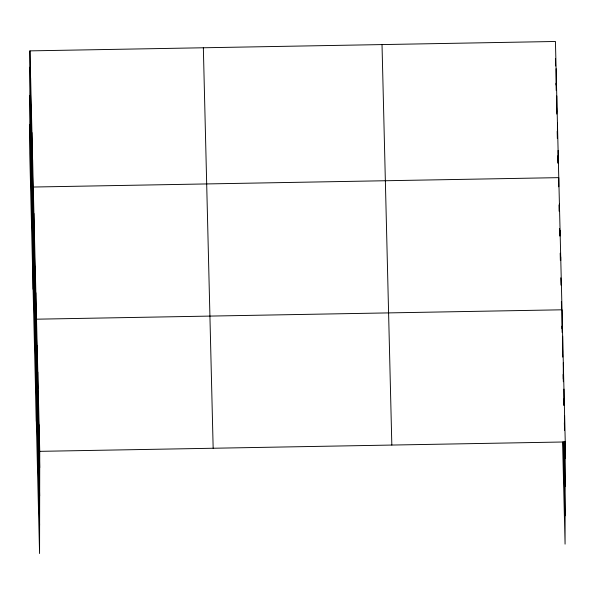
<?xml version="1.0" encoding="UTF-8"?>
<svg xmlns="http://www.w3.org/2000/svg" width="595" height="595" viewBox="0 0 595 595"><rect width="100%" height="100%" fill="white"/><g stroke="black" fill="none" stroke-linecap="round" stroke-linejoin="round"><path stroke-width="0.89" d="M29.929 50.873L29.75 153.041L39.568 553.521L39.746 451.345L29.929 50.873L555.433 41.479L565.25 441.959L565.072 544.128L562.572 442.048M30.568 94.434L30.598 78.101M31.238 121.663L31.26 105.337M31.899 148.899L31.929 132.566M32.569 176.127L32.599 159.802M33.089 289.207L33.268 187.031L558.772 177.645L558.757 186.718M33.885 229.789L33.915 213.464M34.532 256.222L34.562 239.897M35.179 282.655L35.209 266.329M35.826 309.088L35.856 292.762M36.325 421.364L36.503 319.188L562.007 309.802L561.978 328.782M37.128 361.953L37.15 345.621M37.775 388.379L37.797 372.054M38.422 414.812L38.452 398.486M39.069 441.245L39.099 424.919M556.072 85.04L556.102 68.715M556.741 112.277L556.771 95.944M557.411 138.598L557.433 123.18M558.08 163.112L558.103 150.409M559.404 211.329L559.419 204.078M560.059 235.947L560.066 230.503M560.706 260.565L560.713 256.936M562.632 352.56L562.662 336.235M563.279 378.993L563.309 362.667M563.956 389.093L563.926 405.426L563.77 399.044M564.573 430.044L564.603 415.526M39.746 451.345L565.25 441.959M555.425 58.719L555.604 65.978M556.028 83.226L556.206 90.492M556.63 107.732L556.786 114.091M557.21 131.339L557.389 138.598M557.805 155.845L557.984 163.112M558.408 180.352L558.564 186.711M559.01 204.911L559.166 211.292M559.59 228.606L559.769 235.895M560.192 253.217L560.371 260.506M560.795 277.82L560.973 285.117M561.382 301.524L561.561 308.812M561.985 326.127L562.141 332.508M562.565 349.823L562.744 357.119M563.168 374.434L563.346 381.73M564.35 422.74L564.529 430.029M564.819 441.884L565.22 458.284M564.075 441.951L565.176 486.613M563.309 441.973L565.124 515.798M382.02 44.58L391.83 445.06M203.349 47.771L213.159 448.251M29.899 67.198L39.716 467.677M29.847 95.527L39.664 496.007M29.802 124.712L39.612 525.192"/></g></svg>
